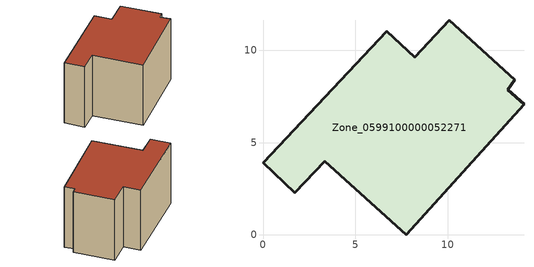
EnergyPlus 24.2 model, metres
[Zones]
Zone_0599100000052271
 floor ground (C_G): 14.14,7.09 7.75,0 3.35,4 1.73,2.29 0,3.92 6.71,11.05 8.21,9.64 10.11,11.65 13.64,8.4 13.25,7.86 z0
 wall outside (C_F): 13.64,8.4 10.11,11.65 8.21,9.64 6.71,11.05 0,3.92 1.73,2.29 3.35,4 7.75,0 14.14,7.09 13.25,7.86 13.64,8.4 z0:7.97
 roof outside (C_R): 13.25,7.86 13.64,8.4 10.11,11.65 8.21,9.64 6.71,11.05 0,3.92 1.73,2.29 3.35,4 7.75,0 14.14,7.09 z7.97
[BUILDING]
Pand.0599100000052271: North Axis=0; Terrain=City; Loads Convergence Tolerance Value=0.04; Temperature Convergence Tolerance Value=0.4; Solar Distribution=FullExterior; Maximum Number of Warmup Days=25; Minimum Number of Warmup Days=1
[Site:Location]
Rotterdam.The.Hague.AP_ZH_NLD Design_Conditions: Latitude=51.96; Longitude=4.45; Time Zone=1; Elevation=-4.5
[SITE:GROUNDTEMPERATURE:BUILDINGSURFACE]
18, 18, 18, 18, 18, 18, 18, 18, 18, 18, 18, 18
[MATERIAL] Thermal Absorptance=0.9; Solar Absorptance=0.7; Visible Absorptance=0.7
Name | Roughness | Thickness | Conductivity | Density | Specific Heat
G.TC.1946 | MediumSmooth | 0.15 | 1 | 540 | 1210
F.TC.1946 | Rough | 0.3 | 0.857143 | 1920 | 840
R.TC.1946 | MediumRough | 0.2 | 0.909091 | 1500 | 1000
[CONSTRUCTION]
C_G: G.TC.1946
C_F: F.TC.1946
C_R: R.TC.1946
[ZONE]
Zone_0599100000052271: Type=1; Multiplier=1; Ceiling Height=Autocalculate; Volume=Autocalculate; Floor Area=autocalculate; Part of Total Floor Area=Yes
[ZONEINFILTRATION:DESIGNFLOWRATE]
Infil_Zone_0599100000052271: Zone or ZoneList or Space or SpaceList=Zone_0599100000052271; Schedule=AlwaysOn; Design Flow Rate Calculation Method=Flow/Area; Flow Rate per Floor Area=0.003; Constant Term Coefficient=1; Temperature Term Coefficient=0; Velocity Term Coefficient=0; Velocity Squared Term Coefficient=0
[HVACTEMPLATE:ZONE:IDEALLOADSAIRSYSTEM]
Zone_0599100000052271: Maximum Heating Supply Air Temperature=50; Minimum Cooling Supply Air Temperature=13; Maximum Heating Supply Air Humidity Ratio=0.0156; Minimum Cooling Supply Air Humidity Ratio=0.0077; Heating Limit=NoLimit; Cooling Limit=NoLimit; Dehumidification Control Type=ConstantSensibleHeatRatio; Cooling Sensible Heat Ratio=0.7; Dehumidification Setpoint=60; Humidification Control Type=None; Humidification Setpoint=30; Outdoor Air Method=None; Outdoor Air Flow Rate per Person=0.00944; Outdoor Air Flow Rate per Zone Floor Area=0; Outdoor Air Flow Rate per Zone=0; Demand Controlled Ventilation Type=None; Outdoor Air Economizer Type=NoEconomizer; Heat Recovery Type=None; Sensible Heat Recovery Effectiveness=0.7; Latent Heat Recovery Effectiveness=0.65
[ZONECONTROL:THERMOSTAT]
ThermostatControl_Zone_0599100000052271: Zone or ZoneList=Zone_0599100000052271; Control Type Schedule=DualSetpointControlType; Control 1=Thermostat_Zone_0599100000052271; Temperature Difference Between Cutout And Setpoint=0
[THERMOSTATSETPOINT:DUALSETPOINT]
Thermostat_Zone_0599100000052271: Heating Setpoint Temperature Schedule=HeatingSetpoint_Zone_0599100000052271; Cooling Setpoint Temperature Schedule=CoolingSetpoint_Zone_0599100000052271
[SCHEDULE:COMPACT]
HeatingSetpoint_Zone_0599100000052271: Through: 12/31, For: AllDays, Until: 24:00, 21
CoolingSetpoint_Zone_0599100000052271: Through: 12/31, For: AllDays, Until: 24:00, 24
DualSetpointControlType: Through: 12/31, For: AllDays, Until: 24:00, 4
AlwaysOn: Through: 12/31, For: AllDays, Until: 24:00, 1
